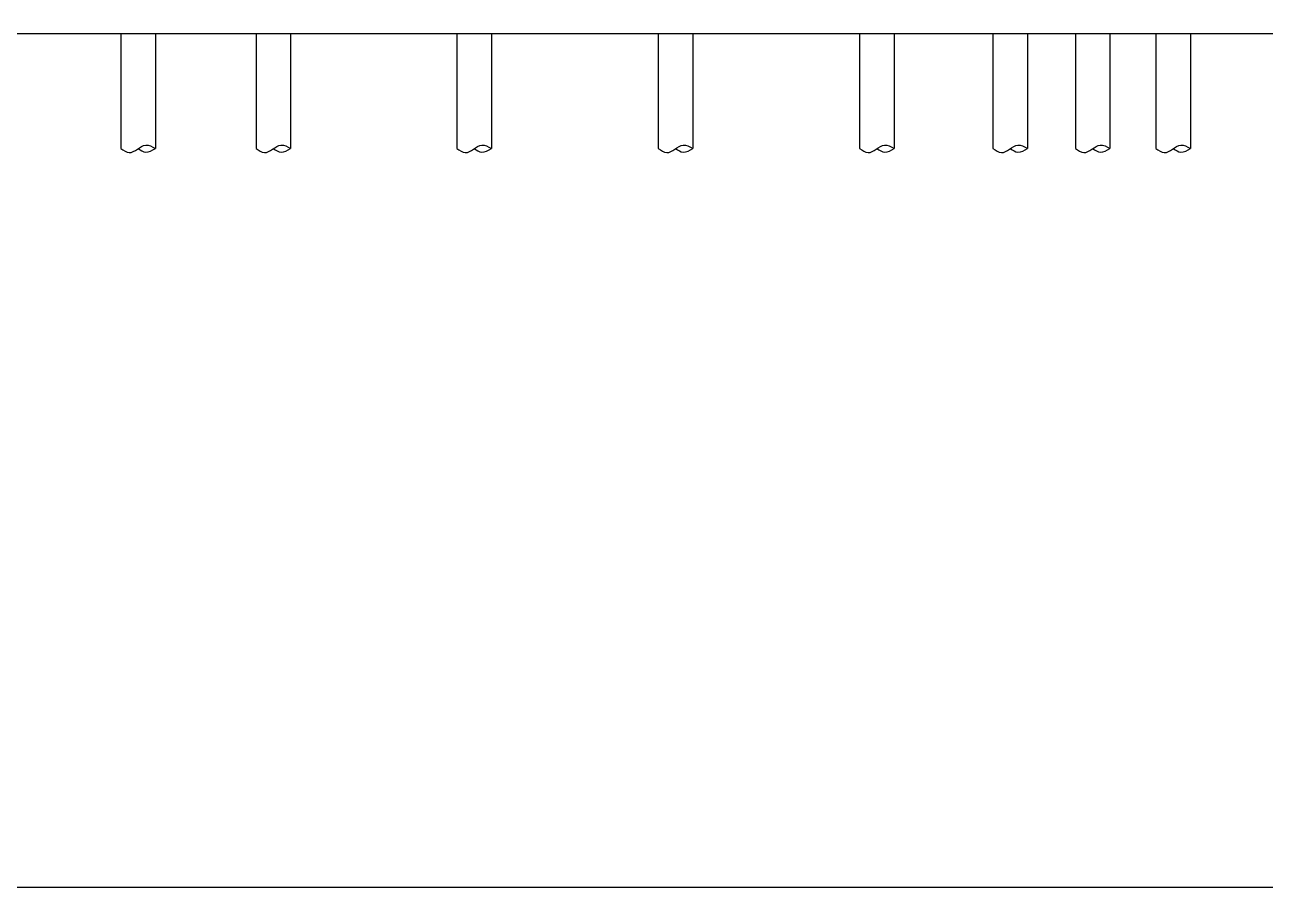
# Model space of a CAD drawing. Header units: centimetres. Extents: x 26200 to 152500, y -600 to 9300.
# Drawn here: x 129109 to 131265, y -600 to 899 of the extents above; entities that cross this region are included whole.
import ezdxf

# ---------------------------------------------------------------- set-up
doc = ezdxf.new("R2010")
doc.units = ezdxf.units.CM
doc.layers.add('ROTAS-MIMARI-KESIT', color=8, linetype='Continuous')
doc.layers.add('ROTAS-PAFTA', color=144, linetype='Continuous')

msp = doc.modelspace()

# ---------------------------------------------------------------- linework, layer by layer
at = {"layer": 'ROTAS-MIMARI-KESIT'}
msp.add_line((126934.7, 884.4), (147594.7, 884.4), dxfattribs=at)
for points in [[(129275.6, 884.4), (129275.6, 684.4)], [(129335.6, 884.4), (129335.6, 684.4)], [(129510.6, 884.4), (129510.6, 684.4)], [(129570.6, 884.4), (129570.6, 684.4)], [(129859.7, 884.4), (129859.7, 684.4)], [(129919.7, 884.4), (129919.7, 684.4)], [(130209.7, 884.4), (130209.7, 684.4)], [(130269.7, 884.4), (130269.7, 684.4)], [(130559.7, 884.4), (130559.7, 684.4)], [(130619.7, 884.4), (130619.7, 684.4)], [(130791.4, 884.4), (130791.4, 684.4)], [(130851.4, 884.4), (130851.4, 684.4)], [(130934.7, 884.4), (130934.7, 684.4)], [(130994.7, 884.4), (130994.7, 684.4)], [(131074.7, 884.4), (131074.7, 684.4)], [(131134.7, 884.4), (131134.7, 684.4)]]:
    msp.add_lwpolyline(points, dxfattribs=at)
for points, knots in [([(129275.6, 684.4), (129280.4, 680.8), (129294.8, 670.4), (129314.4, 696.4), (129330, 687.6), (129335.6, 684.4)], [0, 0, 0, 0, 16.350848, 47.934672, 65.567386, 65.567386, 65.567386, 65.567386]), ([(129510.6, 684.4), (129515.4, 680.8), (129529.8, 670.4), (129549.4, 696.4), (129565, 687.6), (129570.6, 684.4)], [0, 0, 0, 0, 16.350848, 47.934672, 65.567386, 65.567386, 65.567386, 65.567386]), ([(129859.7, 684.4), (129864.6, 680.8), (129878.9, 670.4), (129898.6, 696.4), (129914.1, 687.6), (129919.7, 684.4)], [0, 0, 0, 0, 16.350848, 47.934672, 65.567386, 65.567386, 65.567386, 65.567386]), ([(130209.7, 684.4), (130214.6, 680.8), (130228.9, 670.4), (130248.6, 696.4), (130264.1, 687.6), (130269.7, 684.4)], [0, 0, 0, 0, 16.350848, 47.934672, 65.567386, 65.567386, 65.567386, 65.567386]), ([(130559.7, 684.4), (130564.6, 680.8), (130578.9, 670.4), (130598.6, 696.4), (130614.1, 687.6), (130619.7, 684.4)], [0, 0, 0, 0, 16.350848, 47.934672, 65.567386, 65.567386, 65.567386, 65.567386]), ([(130791.4, 684.4), (130796.3, 680.8), (130810.6, 670.4), (130830.3, 696.4), (130845.9, 687.6), (130851.4, 684.4)], [0, 0, 0, 0, 16.350848, 47.934672, 65.567386, 65.567386, 65.567386, 65.567386]), ([(130934.7, 684.4), (130939.6, 680.8), (130953.9, 670.4), (130973.6, 696.4), (130989.1, 687.6), (130994.7, 684.4)], [0, 0, 0, 0, 16.350848, 47.934672, 65.567386, 65.567386, 65.567386, 65.567386]), ([(131074.7, 684.4), (131079.6, 680.8), (131093.9, 670.4), (131113.6, 696.4), (131129.1, 687.6), (131134.7, 684.4)], [0, 0, 0, 0, 16.350848, 47.934672, 65.567386, 65.567386, 65.567386, 65.567386]), ([(129305.6, 684.1), (129310, 681.1), (129320, 674.9), (129330.1, 681), (129335.6, 684.4)], [179.801197, 179.801197, 179.801197, 179.801197, 259.646208, 355.156763, 355.156763, 355.156763, 355.156763]), ([(129540.6, 684.1), (129545, 681.1), (129555, 674.9), (129565.1, 681), (129570.6, 684.4)], [179.801197, 179.801197, 179.801197, 179.801197, 259.646208, 355.156763, 355.156763, 355.156763, 355.156763]), ([(129889.7, 684.1), (129894.1, 681.1), (129904.2, 674.9), (129914.2, 681), (129919.7, 684.4)], [179.801197, 179.801197, 179.801197, 179.801197, 259.646208, 355.156763, 355.156763, 355.156763, 355.156763]), ([(130239.7, 684.1), (130244.1, 681.1), (130254.2, 674.9), (130264.2, 681), (130269.7, 684.4)], [179.801197, 179.801197, 179.801197, 179.801197, 259.646208, 355.156763, 355.156763, 355.156763, 355.156763]), ([(130589.7, 684.1), (130594.1, 681.1), (130604.2, 674.9), (130614.2, 681), (130619.7, 684.4)], [179.801197, 179.801197, 179.801197, 179.801197, 259.646208, 355.156763, 355.156763, 355.156763, 355.156763]), ([(130821.4, 684.1), (130825.8, 681.1), (130835.9, 674.9), (130846, 681), (130851.4, 684.4)], [179.801197, 179.801197, 179.801197, 179.801197, 259.646208, 355.156763, 355.156763, 355.156763, 355.156763]), ([(130964.7, 684.1), (130969.1, 681.1), (130979.2, 674.9), (130989.2, 681), (130994.7, 684.4)], [179.801197, 179.801197, 179.801197, 179.801197, 259.646208, 355.156763, 355.156763, 355.156763, 355.156763]), ([(131104.7, 684.1), (131109.1, 681.1), (131119.2, 674.9), (131129.2, 681), (131134.7, 684.4)], [179.801197, 179.801197, 179.801197, 179.801197, 259.646208, 355.156763, 355.156763, 355.156763, 355.156763])]:
    msp.add_open_spline(points, degree=3, knots=knots, dxfattribs=at)
at = {"layer": 'ROTAS-PAFTA'}
msp.add_lwpolyline([(124500, -600), (152500, -600), (152500, 9300), (124500, 9300)], close=True, dxfattribs=at)

doc.saveas('drawing.dxf')
